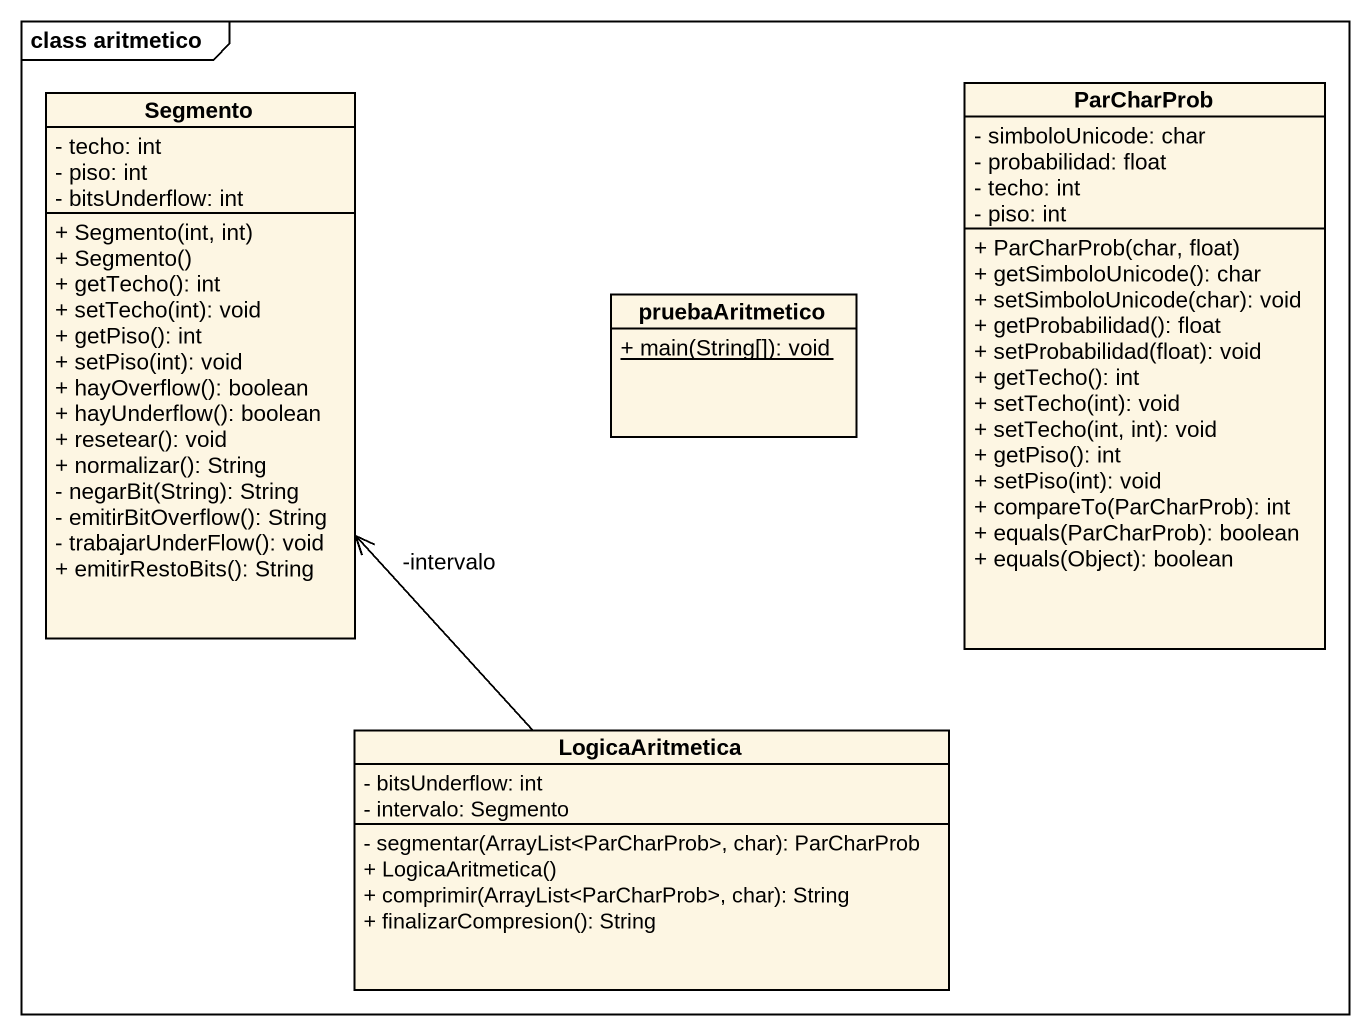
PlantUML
@startuml
mainframe class aritmetico
hide circle
hide empty members
skinparam classAttributeIconSize 0
class ParCharProb {
  - simboloUnicode: char
  - probabilidad: float
  - techo: int
  - piso: int
  + ParCharProb(char, float)
  + getSimboloUnicode(): char
  + setSimboloUnicode(char): void
  + getProbabilidad(): float
  + setProbabilidad(float): void
  + getTecho(): int
  + setTecho(int): void
  + setTecho(int, int): void
  + getPiso(): int
  + setPiso(int): void
  + compareTo(ParCharProb): int
  + equals(ParCharProb): boolean
  + equals(Object): boolean
}
class Segmento {
  - techo: int
  - piso: int
  - bitsUnderflow: int
  + Segmento(int, int)
  + Segmento()
  + getTecho(): int
  + setTecho(int): void
  + getPiso(): int
  + setPiso(int): void
  + hayOverflow(): boolean
  + hayUnderflow(): boolean
  + resetear(): void
  + normalizar(): String
  - negarBit(String): String
  - emitirBitOverflow(): String
  - trabajarUnderFlow(): void
  + emitirRestoBits(): String
}
class pruebaAritmetico {
  {static} + main(String[]): void
}
class LogicaAritmetica {
  - bitsUnderflow: int
  - intervalo: Segmento
  - segmentar(ArrayList<ParCharProb>, char): ParCharProb
  + LogicaAritmetica()
  + comprimir(ArrayList<ParCharProb>, char): String
  + finalizarCompresion(): String
}
LogicaAritmetica -up-> "-intervalo" Segmento
@enduml
